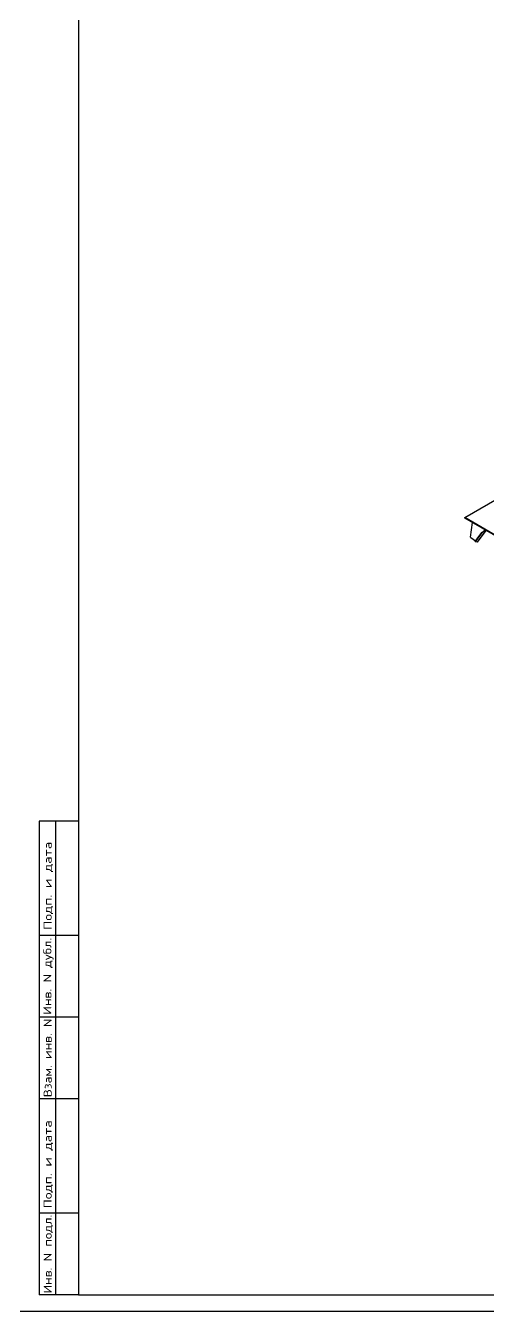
# Model space of a CAD drawing. Header units: millimetres. Extents: x -438477 to 631584, y 118817 to 676146.
# Drawn here: x 344098 to 347642, y 334009 to 343846 of the extents above; entities that cross this region are included whole.
import ezdxf
from ezdxf.enums import TextEntityAlignment as Align

# ---------------------------------------------------------------- set-up
doc = ezdxf.new("R2010")
doc.units = ezdxf.units.MM
doc.linetypes.add('AVEVASOLID', pattern=[7.5, 7.5])
for name, color, linetype in [('20_1', 1, 'CONTINUOUS'), ('20_FORMAT', 140, 'CONTINUOUS'), ('20_TEXT', 1, 'CONTINUOUS')]:
    doc.layers.add(name, color=color, linetype=linetype)
doc.styles.add('SIMPLEX', font='simplex.shx', dxfattribs={"width": 0.7})

msp = doc.modelspace()

# ---------------------------------------------------------------- linework, layer by layer
at = {"layer": '20_1', "color": 6, "linetype": 'AVEVASOLID'}
for points in [[(347879.195, 339841.577), (347879.195, 339836.679), (347462.119, 340077.478), (347462.119, 340082.376), (348102.529, 340452.118)], [(348512.052, 340206.958), (347879.195, 339841.577), (347462.119, 340082.376)]]:
    msp.add_lwpolyline(points, dxfattribs=at)
at = {"layer": '20_1', "color": 1, "linetype": 'AVEVASOLID'}
for points in [[(347542.618, 339900.918), (347508.021, 339926.703), (347505.031, 339933.056), (347520.1, 340044.002)], [(347544.061, 339896.535), (347541.643, 339899.623), (347593.375, 339968.335)], [(347623.344, 339984.395), (347555.253, 339893.956), (347544.061, 339896.535), (347595.794, 339965.246)], [(347620.638, 339985.957), (347595.794, 339965.246), (347593.375, 339968.335), (347617.02, 339988.046)]]:
    msp.add_lwpolyline(points, dxfattribs=at)
at = {"layer": '20_FORMAT', "color": 7}
for p, q in [((344202.063, 337758.858), (344202.063, 334133.858)), ((344502.063, 337758.858), (344202.063, 337758.858)), ((344327.063, 337758.858), (344327.063, 334133.858)), ((344502.063, 336883.858), (344202.063, 336883.858)), ((344502.063, 336258.858), (344202.063, 336258.858)), ((344502.063, 335633.858), (344202.063, 335633.858)), ((344502.063, 334758.858), (344202.063, 334758.858)), ((344502.063, 334133.858), (344202.063, 334133.858))]:
    msp.add_line(p, q, dxfattribs=at)
at = {"layer": '20_FORMAT', "color": 4}
msp.add_lwpolyline([(344002.063, 334008.858), (365027.063, 334008.858), (365027.063, 348858.858), (344002.063, 348858.858)], close=True, dxfattribs=at)
at = {"layer": '20_FORMAT', "color": 7}
msp.add_lwpolyline([(344502.063, 334133.858), (364902.063, 334133.858), (364902.063, 348733.858), (344502.063, 348733.858)], close=True, dxfattribs=at)

# ---------------------------------------------------------------- texts
at = {"layer": '20_TEXT', "color": 0, "style": 'SIMPLEX'}
for s, p, p2 in [('Подп. и дата', (344296.895, 336927.345), (344296.895, 337601.095)), ('Инв. N дубл.', (344294.172, 336278.592), (344294.172, 336867.758)), ('Взам. инв. N', (344296.738, 335646.574), (344296.738, 336247.407)), ('Подп. и дата', (344296.895, 334796.274), (344296.895, 335470.024)), ('Инв. N подл.', (344296.895, 334144.826), (344296.895, 334748.576))]:
    msp.add_text(s, height=61.25, rotation=90, dxfattribs=at).set_placement(p, p2, align=Align.ALIGNED)

doc.saveas('drawing.dxf')
